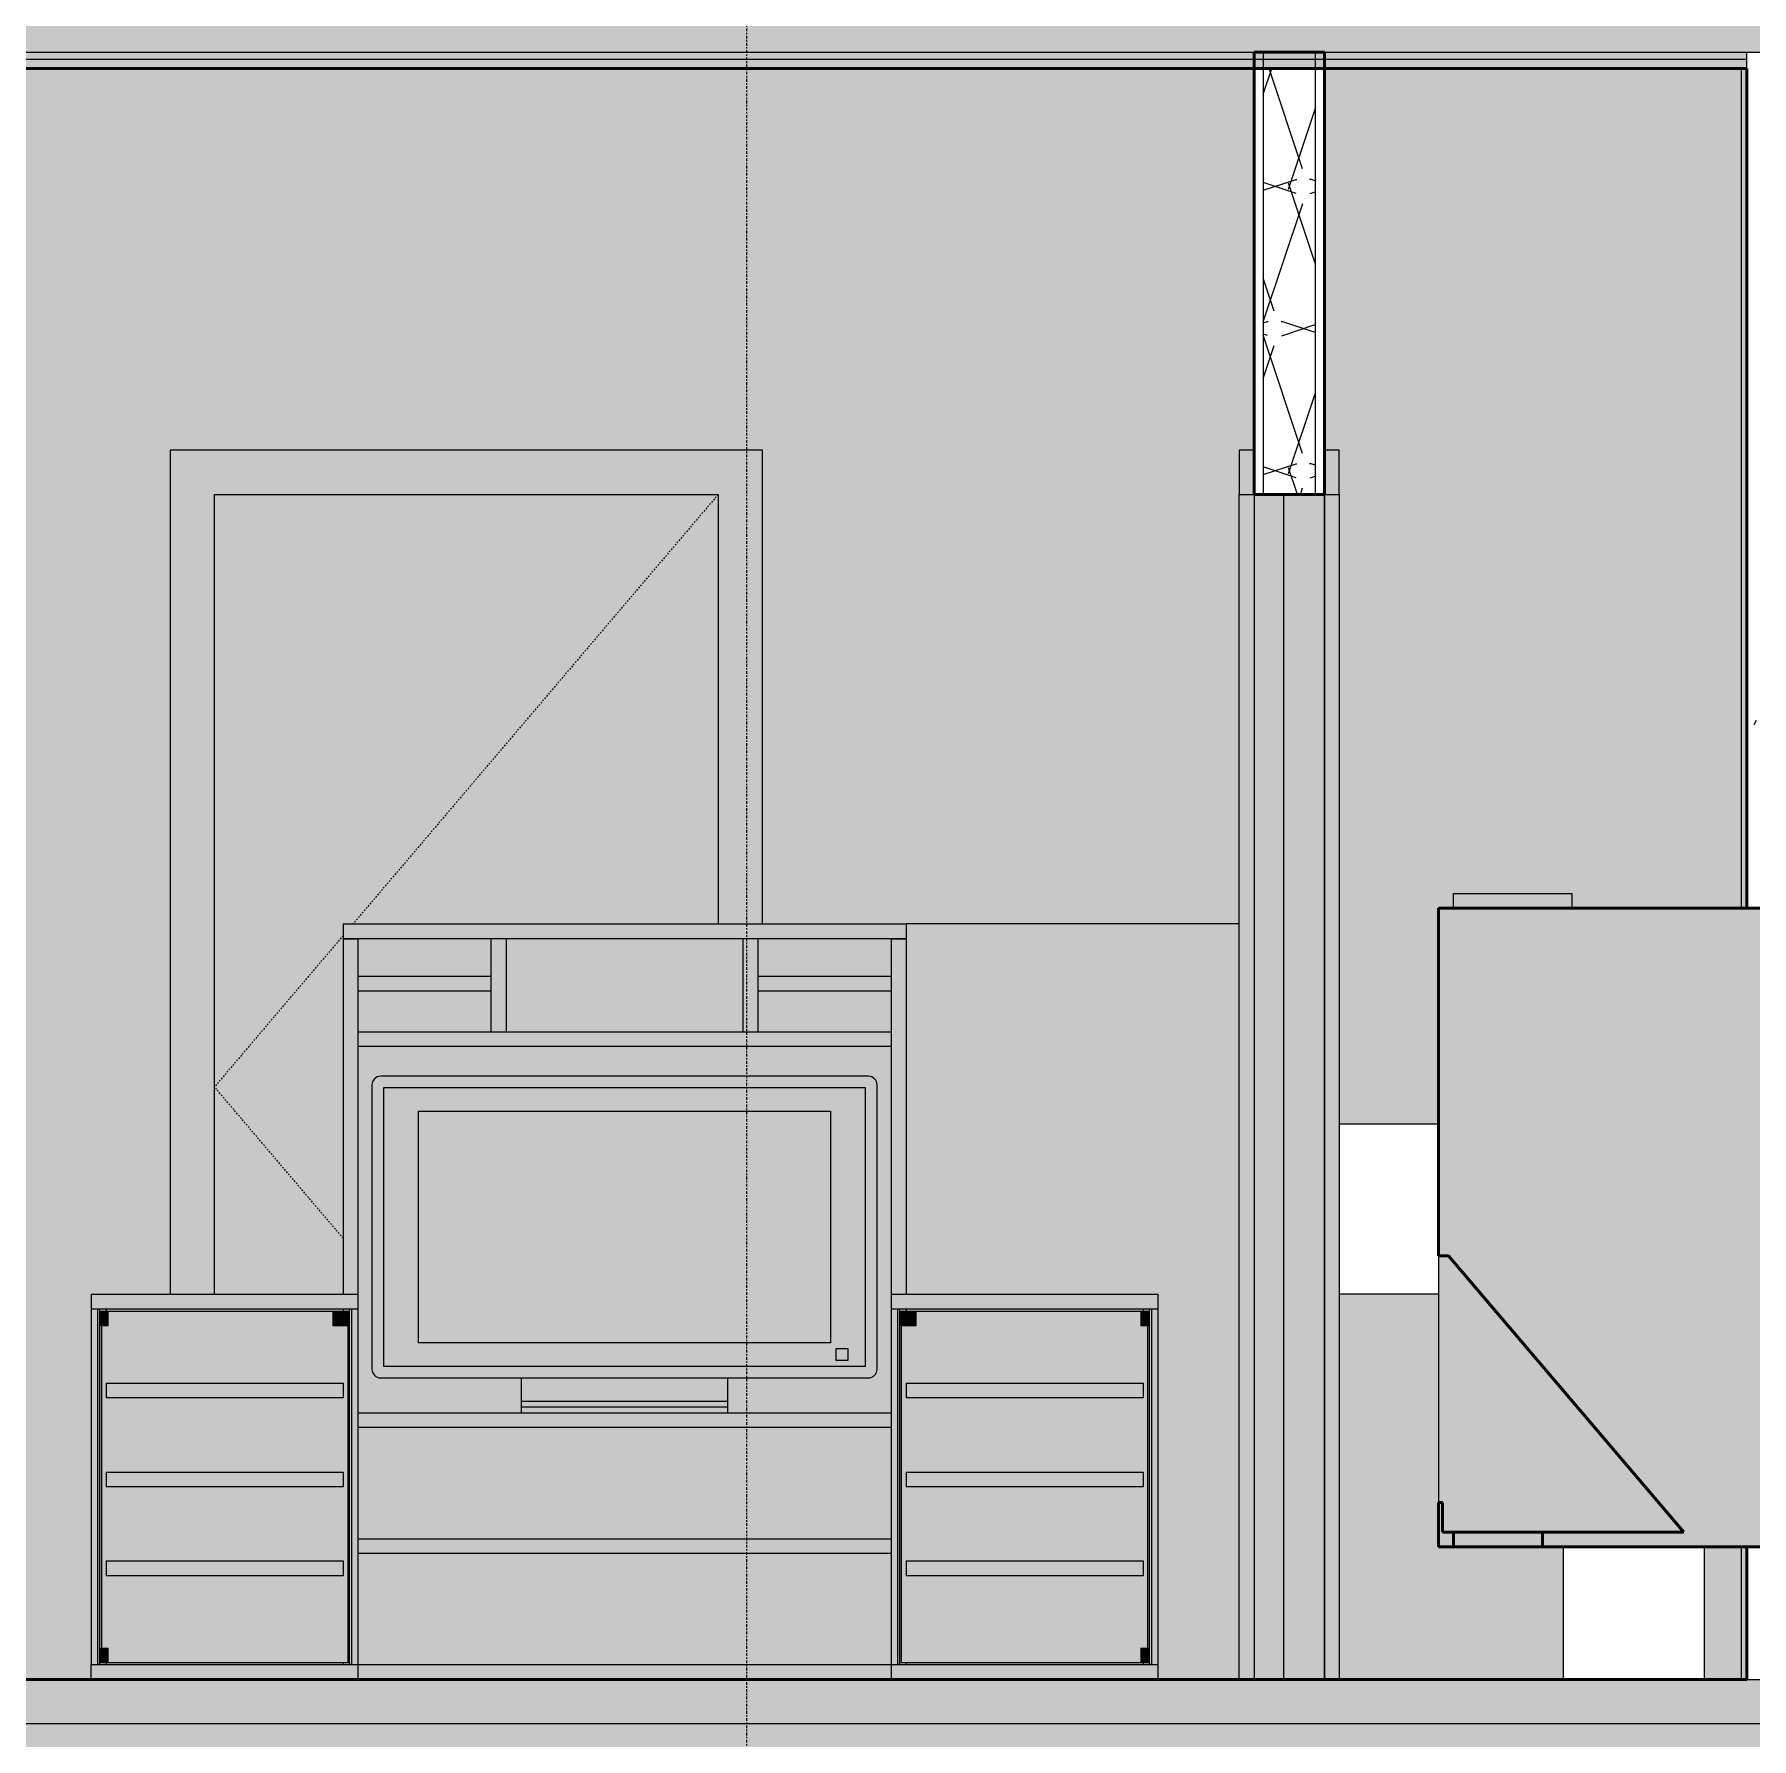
# Model space of a CAD drawing. Header units: inches. Extents: x 9594 to 15314, y -314 to 660.
# Drawn here: x 11965.5 to 12081.4, y -4 to 111.1 of the extents above; entities that cross this region are included whole.
import ezdxf

# ---------------------------------------------------------------- set-up
doc = ezdxf.new("R2010")
doc.units = ezdxf.units.IN
doc.header["$MEASUREMENT"] = 0
for name, pattern in [('Dash 1_16_', [0.125, 0.0625, -0.0625]), ('Dash Dot 3_16_', [0.3125, 0.1875, -0.0625, 0, -0.0625]), ('Grid Line 1_2_', [0.875, 0.5, -0.125, 0.125, -0.125])]:
    doc.linetypes.add(name, pattern=pattern)
for name, color, linetype, lineweight in [('0-1', 7, 'Continuous', 5), ('0-2', 7, 'Continuous', 9), ('A-ANNO-SYMB-1', 150, 'Dash Dot 3_16_', 9), ('A-DOOR-3', 55, 'Continuous', 9), ('A-DOOR-4', 7, 'Dash 1_16_', 9), ('A-DOOR-5', 130, 'Continuous', 20), ('A-DOOR-FRAM-2', 7, 'Continuous', 9), ('A-DOOR-FRAM-3', 55, 'Continuous', 9), ('A-DOOR-FRAM-4', 130, 'Continuous', 20), ('A-FLOR-4', 192, 'Continuous', 5), ('A-FLOR-5', 192, 'Continuous', 50), ('A-FLOR-LEVL-1', 51, 'Grid Line 1_2_', 9), ('A-FLOR-MCUT', 51, 'Continuous', 13), ('A-FLOR-PATT-2', 8, 'Continuous', 9), ('A-GENM', 5, 'Continuous', 9), ('A-GENM-4', 5, 'Continuous', 50), ('A-WALL', 113, 'Continuous', 13), ('A-WALL-1', 10, 'Continuous', 13), ('A-WALL-10', 113, 'Continuous', 50), ('A-WALL-2', 50, 'Continuous', 5), ('A-WALL-3', 8, 'Continuous', 5), ('A-WALL-5', 7, 'Continuous', 9), ('A-WALL-6', 250, 'Continuous', 50), ('A-WALL-PATT-1', 253, 'Continuous', 9), ('A-WALL-PATT-4', 111, 'Continuous', 9), ('I-FURN', 30, 'Continuous', 9), ('I-FURN-1', 55, 'Continuous', 9), ('I-FURN-2', 7, 'Continuous', 9), ('I-FURN-5', 253, 'Continuous', 9), ('I-FURN-6', 27, 'Continuous', 9)]:
    doc.layers.add(name, color=color, linetype=linetype, lineweight=lineweight)
pattern_1 = [(161.57, (11009.034, 72.48), (-3.8399538, -1.54e-05), [0, -27.322, 3.034, 0]), (18.43, (11008.074, 72.48), (-3.8399538, 1.54e-05), [0, -27.322, 3.034, 0]), (108.43, (11009.034, 72.48), (1.919622, -9.6005246), [9.106, -21.25]), (71.57, (11008.074, 72.48), (1.919622, 9.6005246), [9.106, -21.25])]
pattern_2 = [(0, (11008.554, 72), (30.72, 7.68), [1.267, -21.773, 1.267, -21.773, -122.88]), (0, (11008.554, 72), (30.72, 7.68), [-46.08, 1.267, -44.813, 1.267, -21.773, -53.76]), (0, (11008.554, 72), (30.72, 7.68), [-115.2, 1.267, -14.093, 1.267, -37.133]), (120, (11020.074, 75.84), (-22.011075, 22.7643), [1.267, -21.773, 1.267, -21.773, -122.88]), (120, (11020.074, 75.84), (-22.011075, 22.7643), [-46.08, 1.267, -44.813, 1.267, -21.773, -53.76]), (120, (11020.074, 75.84), (-22.011075, 22.7643), [-115.2, 1.267, -14.093, 1.267, -37.133]), (240, (11023.914, 91.2), (-8.708925, -30.4443), [1.267, -21.773, 1.267, -21.773, -122.88]), (240, (11023.914, 91.2), (-8.708925, -30.4443), [-46.08, 1.267, -44.813, 1.267, -21.773, -53.76]), (240, (11023.914, 91.2), (-8.708925, -30.4443), [-115.2, 1.267, -14.093, 1.267, -37.133])]

# ---------------------------------------------------------------- blocks, each defined once
blk = doc.blocks.new('SWING - SINGLE - FLUSH - 2-10 x 6-8 - PRIVACY-2632540-BUILDING SECTION - EAST_WEST - LOOKING SOUTH2')
at = {"layer": 'A-DOOR-3'}
blk.add_hatch(color=256, dxfattribs=at).paths.add_polyline_path([(11986.3, 26), (11986.3, 51), (12011.62, 51), (12011.62, 80), (11977.62, 80), (11977.62, 26)], flags=0)
at = {"layer": 'A-DOOR-FRAM-3'}
blk.add_hatch(color=256, dxfattribs=at).paths.add_polyline_path([(11974.62, 26), (11977.62, 26), (11977.62, 80), (12011.62, 80), (12011.62, 51), (12014.62, 51), (12014.62, 83), (11974.62, 83), (11974.62, 38.78)], flags=0)
at = {"layer": 'A-DOOR-4'}
for p, q in [((12011.62, 80), (11986.97, 51)), ((11986.3, 50.21), (11977.62, 40)), ((11986.3, 29.79), (11977.62, 40))]:
    blk.add_line(p, q, dxfattribs=at)
at = {"layer": 'A-DOOR-FRAM-2'}
for p, q in [((11974.62, 83), (11974.62, 26)), ((12014.62, 83), (11974.62, 83)), ((12014.62, 51), (12014.62, 83)), ((11977.62, 26), (11977.62, 80)), ((11977.62, 80), (12011.62, 80)), ((12011.62, 80), (12011.62, 51))]:
    blk.add_line(p, q, dxfattribs=at)
blk = doc.blocks.new('Entertainment_Center_14771 - Entertainment_Center_14771-1372851-BUILDING SECTION - EAST_WEST - LOOKING SOUTH2')
at = {"layer": 'I-FURN-1'}
h = blk.add_hatch(color=256, dxfattribs=at)
h.paths.add_polyline_path([(12041.3, 0), (12046.79, 0), (12046.79, 51), (12024.3, 51), (12024.3, 26), (12041.3, 26), (12041.3, 1)], flags=0)
h.paths.add_polyline_path([(12053.54, 0), (12068.68, 0), (12068.68, 8.94), (12060.25, 8.94), (12060.25, 26), (12053.54, 26), (12053.54, 16.59)], flags=0)
at = {"layer": 'I-FURN-2'}
for p, q in [((12046.79, 51), (12024.3, 51)), ((12060.25, 26), (12053.54, 26)), ((12068.68, 1), (12068.68, 8.94)), ((12068.68, 0), (12068.68, 1))]:
    blk.add_line(p, q, dxfattribs=at)
blk = doc.blocks.new('Couch-Both_Arms-Generic - 1-1372852-BUILDING SECTION - EAST_WEST - LOOKING SOUTH2')
at = {"layer": 'I-FURN'}
blk.add_line((12053.54, 37.5), (12060.25, 37.5), dxfattribs=at)
at = {"layer": 'I-FURN-2'}
blk.add_line((12078.19, 0), (12078.19, 8.94), dxfattribs=at)
blk = doc.blocks.new('Entertainment_Center_14771 - Entertainment_Center_14771-V36-BUILDING SECTION - EAST_WEST - LOOKING SOUTH2')
at = {"layer": 'I-FURN-1'}
h = blk.add_hatch(color=256, dxfattribs=at)
h.paths.add_polyline_path([(12039.18, 1), (12040.3, 1), (12040.3, 1.12), (12024.3, 1.12), (12024.3, 1), (12037.57, 1)], flags=0)
h.paths.add_polyline_path([(11987.3, 1), (12023.3, 1), (12023.3, 8.5), (11987.3, 8.5)], flags=0)
h.paths.add_polyline_path([(11970.3, 1), (11986.3, 1), (11986.3, 1.12), (11970.3, 1.12)], flags=0)
h.paths.add_polyline_path([(11994.19, 9.5), (12023.3, 9.5), (12023.3, 17), (11987.3, 17), (11987.3, 9.5)], flags=0)
h.paths.add_polyline_path([(11988.69, 18), (11998.35, 18), (11998.35, 20.36), (11988.69, 20.38), (11988.43, 20.54), (11988.27, 20.8), (11988.25, 21.15), (11988.27, 40.28), (11988.43, 40.55), (11988.69, 40.7), (11989.04, 40.72), (12021.91, 40.7), (12022.17, 40.55), (12022.33, 40.28), (12022.35, 39.93), (12022.33, 20.8), (12022.17, 20.54), (12021.91, 20.38), (12021.42, 20.36), (12012.25, 20.36), (12012.25, 18), (12023.3, 18), (12023.3, 42.72), (11987.3, 42.72), (11987.3, 18)], flags=0)
h.paths.add_polyline_path([(11972.99, 24.87), (11986.3, 24.87), (11986.3, 25), (11970.3, 25), (11970.3, 24.87), (11970.45, 24.87)], flags=0)
h.paths.add_polyline_path([(12024.3, 24.87), (12040.3, 24.87), (12040.3, 25), (12024.3, 25)], flags=0)
h.paths.add_polyline_path([(11997.3, 43.72), (12013.3, 43.72), (12013.3, 50), (11997.3, 50)], flags=0)
h.paths.add_polyline_path([(12022.08, 43.72), (12023.3, 43.72), (12023.3, 46.47), (12014.3, 46.47), (12014.3, 43.72), (12021.56, 43.72)], flags=0)
h.paths.add_polyline_path([(11994.51, 43.72), (11996.3, 43.72), (11996.3, 46.47), (11987.3, 46.47), (11987.3, 43.72), (11991.4, 43.72)], flags=0)
h.paths.add_polyline_path([(11989.04, 47.47), (11996.3, 47.47), (11996.3, 50), (11987.3, 50), (11987.3, 47.47)], flags=0)
h.paths.add_polyline_path([(12021.56, 47.47), (12023.3, 47.47), (12023.3, 50), (12014.3, 50), (12014.3, 47.47), (12020.3, 47.47)], flags=0)
for points in [[(12012.74, 50), (12024.3, 50), (12024.3, 51), (11986.3, 51), (11986.3, 50), (12011.62, 50)], [(11986.3, 26), (11987.3, 26), (11987.3, 50), (11986.3, 50), (11986.3, 37.5)], [(11997.3, 43.72), (11997.3, 50), (11996.3, 50), (11996.3, 43.72)], [(12014.3, 43.72), (12014.3, 50), (12013.3, 50), (12013.3, 43.72)], [(12024.3, 26), (12024.3, 50), (12023.3, 50), (12023.3, 26)], [(11996.3, 46.47), (11996.3, 47.47), (11987.3, 47.47), (11987.3, 46.47), (11994.51, 46.47)], [(12016.04, 46.47), (12023.3, 46.47), (12023.3, 47.47), (12014.3, 47.47), (12014.3, 46.47)], [(12012.78, 42.72), (12023.3, 42.72), (12023.3, 43.72), (11987.3, 43.72), (11987.3, 42.72), (12011.62, 42.72)], [(11986.3, 25), (11987.3, 25), (11987.3, 26), (11969.3, 26), (11969.3, 25), (11985.65, 25)], [(12040.61, 25), (12041.3, 25), (12041.3, 26), (12023.3, 26), (12023.3, 25), (12040.3, 25)], [(11969.74, 1), (11969.86, 1), (11969.86, 25), (11969.74, 25), (11969.74, 1.64)], [(11970.45, 23.87), (11970.45, 24.87), (11969.96, 24.87), (11969.99, 23.87)], [(11972.99, 1.12), (11986.64, 1.12), (11986.64, 23.87), (11985.64, 23.87), (11985.64, 24.87), (11970.45, 24.87), (11970.45, 23.87), (11969.99, 23.87), (11969.99, 2.12), (11970.45, 2.12), (11970.45, 1.12)], [(11986.64, 23.87), (11986.64, 24.87), (11985.64, 24.87), (11985.64, 23.87)], [(11986.86, 1), (11986.86, 25), (11986.74, 25), (11986.74, 1)], [(12023.86, 1), (12023.86, 25), (12023.74, 25), (12023.74, 1)], [(12024.96, 23.87), (12024.96, 24.87), (12023.96, 24.87), (12023.96, 23.87)], [(12037.57, 1.12), (12040.15, 1.12), (12040.15, 2.12), (12040.61, 2.12), (12040.61, 23.87), (12040.15, 23.87), (12040.15, 24.87), (12024.96, 24.87), (12024.96, 23.87), (12023.96, 23.87), (12023.96, 1.12)], [(12040.61, 23.87), (12040.64, 23.87), (12040.61, 24.87), (12040.15, 24.87), (12040.15, 23.87), (12040.33, 23.87)], [(12040.86, 1), (12040.86, 25), (12040.74, 25), (12040.74, 1)], [(12021.42, 17), (12023.3, 17), (12023.3, 18), (11987.3, 18), (11987.3, 17), (12019.2, 17)], [(11987.3, 8.5), (12023.3, 8.51), (12023.3, 9.5), (11987.3, 9.5)], [(11970.45, 1.12), (11970.45, 2.12), (11969.96, 2.12), (11969.99, 1.12), (11970.03, 1.12)], [(12040.15, 1.12), (12040.64, 1.12), (12040.61, 2.12), (12040.15, 2.12), (12040.15, 1.76)], [(11986.3, 0), (11987.3, 0), (11987.3, 1), (11969.3, 1), (11969.3, 0), (11977.62, 0)], [(11994.51, 0), (12023.3, 0), (12023.3, 1), (11987.3, 1), (11987.3, 0), (11994.19, 0)], [(12040.61, 0), (12041.3, 0), (12041.3, 1), (12023.3, 1), (12023.3, 0), (12040.3, 0)]]:
    blk.add_hatch(color=256, dxfattribs=at).paths.add_polyline_path(points, flags=0)
h = blk.add_hatch(color=256, dxfattribs=at)
h.paths.add_polyline_path([(11969.99, 1), (11970.3, 1), (11970.3, 1.12), (11969.96, 1.12), (11969.99, 24.87), (11970.3, 24.87), (11970.3, 25), (11969.86, 25), (11969.86, 1), (11969.95, 1)], flags=0)
h.paths.add_polyline_path([(11969.74, 1), (11969.74, 25), (11969.3, 25), (11969.3, 1)], flags=0)
h = blk.add_hatch(color=256, dxfattribs=at)
h.paths.add_polyline_path([(11986.74, 1), (11986.74, 25), (11986.3, 25), (11986.3, 24.87), (11986.64, 24.87), (11986.64, 1.12), (11986.3, 1.12), (11986.3, 1), (11986.64, 1)], flags=0)
h.paths.add_polyline_path([(11986.86, 1), (11987.3, 1), (11987.3, 25), (11986.86, 25), (11986.86, 8.5)], flags=0)
h = blk.add_hatch(color=256, dxfattribs=at)
h.paths.add_polyline_path([(12024.3, 1), (12024.3, 1.12), (12023.96, 1.12), (12023.96, 24.87), (12024.3, 24.87), (12024.3, 25), (12023.86, 25), (12023.86, 1), (12023.96, 1)], flags=0)
h.paths.add_polyline_path([(12023.3, 1), (12023.74, 1), (12023.74, 25), (12023.3, 25), (12023.3, 8.5)], flags=0)
h = blk.add_hatch(color=256, dxfattribs=at)
h.paths.add_polyline_path([(12040.3, 1), (12040.74, 1), (12040.74, 25), (12040.3, 25), (12040.3, 24.87), (12040.64, 24.87), (12040.61, 1.12), (12040.3, 1.12)], flags=0)
h.paths.add_polyline_path([(12040.86, 1), (12041.3, 1), (12041.3, 25), (12040.86, 25), (12040.86, 1.64)], flags=0)
at = {"layer": 'I-FURN-2'}
blk.add_hatch(color=256, dxfattribs=at).paths.add_polyline_path([(11994.51, 22.72), (12019.2, 22.72), (12019.2, 38.36), (11991.4, 38.36), (11991.4, 22.72), (11994.19, 22.72)], flags=0)
at = {"layer": 'I-FURN-5'}
h = blk.add_hatch(color=256, dxfattribs=at)
h.paths.add_polyline_path([(11991.4, 20.36), (12021.91, 20.38), (12022.17, 20.54), (12022.33, 20.8), (12022.35, 21.15), (12022.33, 40.28), (12022.17, 40.55), (12021.91, 40.7), (12021.56, 40.72), (11988.69, 40.7), (11988.43, 40.55), (11988.27, 40.28), (11988.25, 39.93), (11988.27, 20.8), (11988.43, 20.54), (11988.69, 20.38), (11989.04, 20.36)], flags=0)
h.paths.add_polyline_path([(11989.04, 21.15), (11989.04, 39.93), (12021.56, 39.93), (12021.56, 21.15), (11991.4, 21.15)], flags=0)
at = {"layer": 'I-FURN-6'}
h = blk.add_hatch(color=256, dxfattribs=at)
h.paths.add_polyline_path([(11994.51, 21.15), (12021.56, 21.15), (12021.56, 39.93), (11989.04, 39.93), (11989.04, 21.15), (11994.19, 21.15)], flags=0)
h.paths.add_polyline_path([(11994.19, 22.72), (11991.4, 22.72), (11991.4, 38.36), (12019.2, 38.36), (12019.2, 22.72), (11994.51, 22.72)], flags=0)
for points in [[(11998.35, 18.79), (12012.25, 18.79), (12012.25, 20.36), (11998.35, 20.36), (11998.35, 20.3)], [(11998.35, 18.39), (12012.25, 18.39), (12012.25, 18.79), (11998.35, 18.79)], [(12003.22, 18), (12012.25, 18), (12012.25, 18.39), (11998.35, 18.39), (11998.35, 18)]]:
    blk.add_hatch(color=256, dxfattribs=at).paths.add_polyline_path(points, flags=0)
at = {"layer": 'I-FURN-2'}
for p, q in [((11986.3, 51), (12024.3, 51)), ((11986.3, 51), (11986.3, 50)), ((12024.3, 50), (11986.3, 50)), ((11986.3, 50), (11987.3, 50)), ((11986.3, 50), (11986.3, 26)), ((11987.3, 50), (11987.3, 26)), ((11996.3, 43.72), (11996.3, 50)), ((11997.3, 50), (11996.3, 50)), ((11997.3, 50), (11997.3, 43.72)), ((12013.3, 43.72), (12013.3, 50)), ((12014.3, 50), (12013.3, 50)), ((12014.3, 50), (12014.3, 43.72)), ((12023.3, 50), (12024.3, 50)), ((12023.3, 50), (12023.3, 26)), ((12024.3, 51), (12024.3, 50)), ((12024.3, 50), (12024.3, 26)), ((11987.3, 47.47), (11996.3, 47.47)), ((11996.3, 46.47), (11987.3, 46.47)), ((12014.3, 47.47), (12023.3, 47.47)), ((12023.3, 46.47), (12014.3, 46.47)), ((11987.3, 43.72), (12023.3, 43.72)), ((11987.3, 43.72), (11987.3, 42.72)), ((11996.3, 43.72), (11997.3, 43.72)), ((12013.3, 43.72), (12014.3, 43.72)), ((12023.3, 43.72), (12023.3, 42.72)), ((12023.3, 42.72), (11987.3, 42.72)), ((12021.76, 40.72), (11988.84, 40.72)), ((11988.25, 40.13), (11988.25, 20.95)), ((11989.04, 39.93), (11989.04, 21.15)), ((12021.56, 39.93), (11989.04, 39.93)), ((12021.56, 21.15), (12021.56, 39.93)), ((12022.35, 20.95), (12022.35, 40.13)), ((11991.4, 22.72), (11991.4, 38.36)), ((11991.4, 38.36), (12019.2, 38.36)), ((12019.2, 38.36), (12019.2, 22.72)), ((11969.3, 26), (11987.3, 26)), ((11969.3, 26), (11969.3, 25)), ((11987.3, 26), (11987.3, 25)), ((12023.3, 26), (12041.3, 26)), ((12023.3, 26), (12023.3, 25)), ((12041.3, 26), (12041.3, 25)), ((11987.3, 25), (11969.3, 25)), ((11969.3, 25), (11969.3, 1)), ((11969.74, 25), (11969.86, 25)), ((11969.74, 1), (11969.74, 25)), ((11969.86, 25), (11969.86, 1)), ((11969.96, 24.87), (11970.45, 24.87)), ((11969.96, 23.87), (11969.96, 24.87)), ((11970.3, 25), (11970.3, 24.87)), ((11970.45, 23.87), (11970.45, 24.87)), ((11970.45, 24.87), (11985.64, 24.87)), ((11985.64, 24.87), (11986.64, 24.87)), ((11985.64, 23.87), (11985.64, 24.87)), ((11986.3, 25), (11986.3, 24.87)), ((11986.64, 24.87), (11986.64, 23.87)), ((11986.74, 25), (11986.86, 25)), ((11986.74, 1), (11986.74, 25)), ((11986.86, 25), (11986.86, 1)), ((11987.3, 25), (11987.3, 1)), ((12041.3, 25), (12023.3, 25)), ((12023.3, 25), (12023.3, 1)), ((12023.74, 25), (12023.86, 25)), ((12023.74, 1), (12023.74, 25)), ((12023.86, 25), (12023.86, 1)), ((12023.96, 24.87), (12024.96, 24.87)), ((12023.96, 23.87), (12023.96, 24.87)), ((12024.3, 25), (12024.3, 24.87)), ((12024.96, 24.87), (12024.96, 23.87)), ((12024.96, 24.87), (12040.15, 24.87)), ((12040.15, 24.87), (12040.64, 24.87)), ((12040.15, 24.87), (12040.15, 23.87)), ((12040.3, 25), (12040.3, 24.87)), ((12040.64, 24.87), (12040.64, 23.87)), ((12040.74, 25), (12040.86, 25)), ((12040.74, 1), (12040.74, 25)), ((12040.86, 25), (12040.86, 1)), ((12041.3, 25), (12041.3, 1)), ((11970.45, 23.87), (11969.96, 23.87)), ((11969.99, 23.87), (11969.99, 2.12)), ((11986.64, 23.87), (11985.64, 23.87)), ((11986.64, 1.12), (11986.64, 23.87)), ((12024.96, 23.87), (12023.96, 23.87)), ((12023.96, 23.87), (12023.96, 1.12)), ((12040.64, 23.87), (12040.15, 23.87)), ((12040.61, 2.12), (12040.61, 23.87)), ((12019.2, 22.72), (11991.4, 22.72)), ((12019.59, 21.54), (12019.59, 22.33)), ((12019.59, 22.33), (12020.38, 22.33)), ((12020.38, 22.33), (12020.38, 21.54)), ((11989.04, 21.15), (12021.56, 21.15)), ((12020.38, 21.54), (12019.59, 21.54)), ((11970.3, 20), (11986.3, 20)), ((11970.3, 20), (11970.3, 19)), ((11986.3, 20), (11986.3, 19)), ((11988.84, 20.36), (12021.76, 20.36)), ((11998.35, 18.79), (11998.35, 20.36)), ((12012.25, 20.36), (12012.25, 18.79)), ((12024.3, 20), (12040.3, 20)), ((12024.3, 20), (12024.3, 19)), ((12040.3, 20), (12040.3, 19)), ((11986.3, 19), (11970.3, 19)), ((11998.35, 18.39), (11998.35, 18.79)), ((11998.35, 18.79), (12012.25, 18.79)), ((12012.25, 18.79), (12012.25, 18.39)), ((12040.3, 19), (12024.3, 19)), ((11987.3, 18), (12023.3, 18)), ((11987.3, 18), (11987.3, 17)), ((11998.35, 18), (11998.35, 18.39)), ((12012.25, 18.39), (11998.35, 18.39)), ((12012.25, 18.39), (12012.25, 18)), ((12023.3, 18), (12023.3, 17)), ((12023.3, 17), (11987.3, 17)), ((11970.3, 14), (11986.3, 14)), ((11970.3, 14), (11970.3, 13)), ((11986.3, 14), (11986.3, 13)), ((12024.3, 14), (12040.3, 14)), ((12024.3, 14), (12024.3, 13)), ((12040.3, 14), (12040.3, 13)), ((11986.3, 13), (11970.3, 13)), ((12040.3, 13), (12024.3, 13)), ((11987.3, 9.5), (12023.3, 9.5)), ((12023.3, 8.5), (11987.3, 8.5)), ((11970.3, 8), (11986.3, 8)), ((11970.3, 8), (11970.3, 7)), ((11986.3, 7), (11970.3, 7)), ((11986.3, 8), (11986.3, 7)), ((12024.3, 8), (12040.3, 8)), ((12024.3, 8), (12024.3, 7)), ((12040.3, 7), (12024.3, 7)), ((12040.3, 8), (12040.3, 7)), ((11969.96, 2.12), (11970.45, 2.12)), ((11969.96, 1.12), (11969.96, 2.12)), ((11970.45, 1.12), (11970.45, 2.12)), ((12040.15, 2.12), (12040.64, 2.12)), ((12040.15, 2.12), (12040.15, 1.12)), ((12040.64, 2.12), (12040.64, 1.12)), ((11969.3, 1), (11987.3, 1)), ((11969.3, 0), (11969.3, 1)), ((11969.86, 1), (11969.74, 1)), ((11970.45, 1.12), (11969.96, 1.12)), ((11970.3, 1.12), (11970.3, 1)), ((11986.64, 1.12), (11970.45, 1.12)), ((11986.3, 1.12), (11986.3, 1)), ((11986.86, 1), (11986.74, 1)), ((11987.3, 1), (12023.3, 1)), ((11987.3, 1), (11987.3, 0)), ((12023.3, 1), (12041.3, 1)), ((12023.3, 1), (12023.3, 0)), ((12023.86, 1), (12023.74, 1)), ((12040.15, 1.12), (12023.96, 1.12)), ((12024.3, 1.12), (12024.3, 1)), ((12040.64, 1.12), (12040.15, 1.12)), ((12040.3, 1.12), (12040.3, 1)), ((12040.86, 1), (12040.74, 1)), ((12041.3, 1), (12041.3, 0))]:
    blk.add_line(p, q, dxfattribs=at)
for centre, start, end in [((11988.84, 40.13), 90, 180), ((12021.76, 40.13), 360, 90), ((11988.84, 20.95), 180, 270), ((12021.76, 20.95), 270, 360)]:
    blk.add_arc(centre, 0.591, start, end, dxfattribs=at)
blk = doc.blocks.new('SWING - SINGLE - FLUSH - 30_ x 80_ - OFFSET PIVOT DOOR AT MAGIC PAK AND WASHER_DRYER-V37-BUILDING SECTION - EAST_WEST - LOOKING SOUTH2')
at = {"layer": 'A-DOOR-3'}
blk.add_hatch(color=256, dxfattribs=at).paths.add_polyline_path([(12049.79, 0), (12049.79, 80), (12047.79, 80), (12047.79, 0)], flags=0)
at = {"layer": 'A-DOOR-FRAM-3'}
for points in [[(12047.79, 80), (12047.79, 83), (12046.79, 83), (12046.79, 80)], [(12053.54, 80), (12053.54, 83), (12052.54, 83), (12052.54, 80)], [(12046.79, 0), (12047.79, 0), (12047.79, 80), (12046.79, 80), (12046.79, 1)], [(12053.54, 0), (12053.54, 80), (12052.54, 80), (12052.54, 0)]]:
    blk.add_hatch(color=256, dxfattribs=at).paths.add_polyline_path(points, flags=0)
at = {"layer": 'A-DOOR-5'}
for p, q in [((12049.79, 80), (12047.79, 80)), ((12047.79, 80), (12047.79, 0)), ((12049.79, 0), (12049.79, 80)), ((12047.79, 0), (12049.79, 0))]:
    blk.add_line(p, q, dxfattribs=at)
at = {"layer": 'A-DOOR-FRAM-2'}
for p, q in [((12046.79, 0), (12046.79, 80)), ((12052.54, 0), (12052.54, 80)), ((12053.54, 80), (12053.54, 0))]:
    blk.add_line(p, q, dxfattribs=at)
at = {"layer": 'A-DOOR-FRAM-4'}
for p, q in [((12046.79, 83), (12046.79, 80)), ((12047.79, 83), (12046.79, 83)), ((12047.79, 80), (12047.79, 83)), ((12053.54, 83), (12052.54, 83)), ((12052.54, 83), (12052.54, 80)), ((12053.54, 80), (12053.54, 83)), ((12046.79, 80), (12047.79, 80)), ((12052.54, 80), (12053.54, 80))]:
    blk.add_line(p, q, dxfattribs=at)
blk = doc.blocks.new('CTR - 1st Phase - Unit Layouts_rvt-1-BUILDING SECTION - EAST_WEST - LOOKING SOUTH2')
at = {"layer": 'A-WALL-1'}
h = blk.add_hatch(color=256, dxfattribs=at)
h.paths.add_polyline_path([(11914.99, 0), (11914.99, 32), (11915.5, 32), (11915.5, 32.5), (11913.86, 32.5), (11913.86, 0)], flags=0)
h.paths.add_polyline_path([(12080.69, 0), (12081.06, 0), (12081.06, 8.94), (12080.69, 8.94), (12080.69, 0.18)], flags=0)
h.paths.add_polyline_path([(12081.06, 52.06), (12081.06, 108.75), (12080.69, 108.74), (12080.69, 52.06)], flags=0)
h.paths.add_polyline_path([(11913.99, 62.74), (11913.99, 79), (11913.87, 79), (11913.87, 62.74)], flags=0)
h.paths.add_polyline_path([(11846.36, 105.88), (11846.36, 108.75), (11843.74, 108.75), (11843.74, 105.88), (11843.82, 105.88)], flags=0)
h = blk.add_hatch(color=256, dxfattribs=at)
h.paths.add_polyline_path([(12078.19, 0), (12080.69, 0), (12080.69, 8.94), (12078.19, 8.94)], flags=0)
h.paths.add_polyline_path([(12053.54, 37.5), (12060.25, 37.5), (12060.25, 52.06), (12061.25, 52.06), (12061.25, 53.06), (12069.25, 53.06), (12069.25, 52.06), (12080.69, 52.06), (12080.69, 108.75), (12052.54, 108.75), (12052.54, 83), (12053.54, 83), (12053.54, 38.78)], flags=0)
at = {"layer": 'A-WALL-2'}
blk.add_hatch(color=256, dxfattribs=at).paths.add_polyline_path([(11968.62, 0), (11969.3, 0), (11969.3, 26), (11974.62, 26), (11974.62, 83), (12014.62, 83), (12014.62, 51), (12046.79, 51), (12046.79, 83), (12047.79, 83), (12047.79, 108.75), (11959.74, 108.75), (11959.74, 34.5), (11960.99, 34.5), (11960.99, 34), (11962.99, 34), (11962.99, 0)], flags=0)
at = {"layer": 'A-WALL-3'}
blk.add_hatch(color=256, dxfattribs=at).paths.add_polyline_path([(12052.54, 0), (12052.54, 80), (12049.79, 80), (12049.79, 0)], flags=0)
at = {"layer": 'A-WALL-PATT-1'}
h = blk.add_hatch(dxfattribs=at)
h.set_pattern_fill('FP_4', color=256, style=0, pattern_type=2)
h.set_pattern_definition(pattern_1)
h.paths.add_polyline_path([(12048.41, 80), (12051.91, 80), (12051.91, 108.75), (12048.41, 108.75), (12048.41, 83.16)], flags=0)
at = {"layer": 'A-WALL-1'}
for p, q in [((12048.41, 109.87), (12048.41, 80)), ((12051.91, 109.87), (12051.91, 80))]:
    blk.add_line(p, q, dxfattribs=at)
at = {"layer": 'A-WALL-5'}
for p, q in [((12080.69, 52.06), (12080.69, 108.75)), ((12052.54, 80), (12052.54, 0)), ((12080.69, 0), (12080.69, 8.94))]:
    blk.add_line(p, q, dxfattribs=at)
at = {"layer": 'A-WALL-6'}
for p, q in [((12052.54, 109.87), (12047.79, 109.87)), ((12047.79, 109.87), (12047.79, 80)), ((12052.54, 80), (12052.54, 109.87)), ((12047.79, 80), (12052.54, 80))]:
    blk.add_line(p, q, dxfattribs=at)
at = {"layer": '0-2'}
for name in ['SWING - SINGLE - FLUSH - 2-10 x 6-8 - PRIVACY-2632540-BUILDING SECTION - EAST_WEST - LOOKING SOUTH2', 'SWING - SINGLE - FLUSH - 30_ x 80_ - OFFSET PIVOT DOOR AT MAGIC PAK AND WASHER_DRYER-V37-BUILDING SECTION - EAST_WEST - LOOKING SOUTH2', 'Entertainment_Center_14771 - Entertainment_Center_14771-V36-BUILDING SECTION - EAST_WEST - LOOKING SOUTH2', 'Entertainment_Center_14771 - Entertainment_Center_14771-1372851-BUILDING SECTION - EAST_WEST - LOOKING SOUTH2', 'Couch-Both_Arms-Generic - 1-1372852-BUILDING SECTION - EAST_WEST - LOOKING SOUTH2']:
    blk.add_blockref(name, (0, 0), dxfattribs=at)
blk = doc.blocks.new('CTR - 1st Phase -Stairs _ Elevators_rvt-1-BUILDING SECTION - EAST_WEST - LOOKING SOUTH2')
at = {"layer": 'A-FLOR-LEVL-1'}
blk.add_line((9594.29, 0), (12543.28, 0), dxfattribs=at)
blk = doc.blocks.new('V-Series_EWC4_SPVU_RFA_2015 - 1ST FLOOR-2484708-BUILDING SECTION - EAST_WEST - LOOKING SOUTH2')
at = {"layer": 'A-GENM'}
for points in [[(12069.25, 52.06), (12069.25, 53.06), (12061.25, 53.06), (12061.25, 52.06)], [(12078.19, 8.94), (12088.19, 8.94), (12088.19, 9.94), (12088.69, 9.94), (12088.69, 30.5), (12089.69, 52.06), (12060.25, 52.06), (12060.25, 28.6), (12060.91, 28.6), (12076.8, 9.94), (12060.5, 9.94), (12060.5, 11.94), (12060.25, 11.94), (12060.25, 8.94), (12076.8, 8.94)], [(12090.69, 8.94), (12090.69, 52.06), (12089.69, 52.06), (12089.69, 8.94)], [(12062.18, 9.94), (12076.8, 9.94), (12060.91, 28.6), (12060.25, 28.6), (12060.25, 11.94), (12060.5, 11.94), (12060.5, 9.94), (12061.25, 9.94)]]:
    blk.add_hatch(color=256, dxfattribs=at).paths.add_polyline_path(points, flags=0)
h = blk.add_hatch(color=256, dxfattribs=at)
h.paths.add_polyline_path([(12090.69, 8), (12090.69, 8.94), (12089.69, 8.94), (12089.69, 8)], flags=0)
h.paths.add_polyline_path([(12090.69, 52.06), (12090.69, 53), (12089.69, 53), (12089.69, 52.06)], flags=0)
for p, q in [((12061.25, 53.06), (12069.25, 53.06)), ((12061.25, 52.06), (12061.25, 53.06)), ((12069.25, 53.06), (12069.25, 52.06)), ((12060.25, 28.6), (12060.25, 11.94))]:
    blk.add_line(p, q, dxfattribs=at)
at = {"layer": 'A-GENM-4'}
for p, q in [((12090.69, 53), (12089.69, 53)), ((12089.69, 53), (12089.69, 52.06)), ((12090.69, 52.06), (12090.69, 53)), ((12089.69, 52.06), (12060.25, 52.06)), ((12060.25, 52.06), (12060.25, 28.6)), ((12090.69, 52.06), (12089.69, 52.06)), ((12089.69, 52.06), (12089.69, 8.94)), ((12089.69, 52.06), (12090.69, 52.06)), ((12089.69, 30.5), (12089.69, 52.06)), ((12090.69, 8.94), (12090.69, 52.06)), ((12088.69, 30.5), (12088.69, 30)), ((12089.69, 30.5), (12088.69, 30.5)), ((12088.69, 9.94), (12088.69, 30.5)), ((12088.69, 30.5), (12089.69, 30.5)), ((12089.69, 30), (12089.69, 30.5)), ((12088.69, 30), (12088.69, 10.44)), ((12089.44, 30), (12088.69, 30)), ((12088.69, 30), (12089.69, 30)), ((12089.44, 10.44), (12089.44, 30)), ((12060.25, 28.6), (12060.91, 28.6)), ((12060.91, 28.6), (12076.8, 9.94)), ((12060.5, 11.94), (12060.25, 11.94)), ((12060.25, 11.94), (12060.25, 8.94)), ((12060.5, 9.94), (12060.5, 11.94)), ((12088.69, 10.44), (12089.44, 10.44)), ((12088.69, 10.44), (12088.69, 9.94)), ((12089.69, 10.44), (12088.69, 10.44)), ((12089.69, 9.94), (12089.69, 10.44)), ((12076.8, 9.94), (12060.5, 9.94)), ((12067.25, 9.94), (12061.25, 9.94)), ((12061.25, 9.94), (12061.25, 8.94)), ((12067.25, 8.94), (12067.25, 9.94)), ((12088.69, 9.94), (12089.69, 9.94)), ((12089.69, 9.94), (12088.69, 9.94)), ((12089.69, 8.94), (12089.69, 9.94)), ((12060.25, 8.94), (12089.69, 8.94)), ((12061.25, 8.94), (12067.25, 8.94)), ((12089.69, 8.94), (12090.69, 8.94)), ((12090.69, 8.94), (12089.69, 8.94)), ((12089.69, 8.94), (12089.69, 8)), ((12090.69, 8), (12090.69, 8.94)), ((12089.69, 8), (12090.69, 8))]:
    blk.add_line(p, q, dxfattribs=at)

msp = doc.modelspace()

# ---------------------------------------------------------------- hatches: boundary and pattern name
at = {"layer": 'A-FLOR-4'}
h = msp.add_hatch(color=256, dxfattribs=at)
h.paths.add_polyline_path([(12080.69, 109.37), (12081.06, 109.38), (12081.06, 109.87), (11737.24, 109.87), (11737.24, 109.37), (12080.63, 109.37)], flags=0)
h.paths.add_polyline_path([(11550.99, 109.37), (11646.74, 109.37), (11646.74, 109.87), (11284.91, 109.87), (11284.91, 109.37), (11548.81, 109.37)], flags=0)
h.paths.add_polyline_path([(10675.41, 109.37), (10813.86, 109.37), (10813.86, 109.87), (10450.69, 109.87), (10450.69, 109.37), (10638.23, 109.37)], flags=0)
h.paths.add_polyline_path([(10063.9, 109.37), (10361.54, 109.37), (10361.54, 109.87), (10017.71, 109.87), (10017.71, 109.37), (10063.76, 109.37)], flags=0)
at = {"layer": 'A-FLOR-PATT-2'}
h = msp.add_hatch(dxfattribs=at)
h.set_pattern_fill('FP_4', color=256, style=0, pattern_type=2)
h.set_pattern_definition(pattern_1)
h.paths.add_polyline_path([(12091.39, 109.87), (12115.84, 109.87), (12115.84, 133.87), (11737.24, 133.87), (11737.24, 109.87), (12089.69, 109.87)], flags=0)
h.paths.add_polyline_path([(11646.74, 109.87), (11646.74, 133.87), (11250.14, 133.87), (11250.14, 109.87), (11585.47, 109.87)], flags=0)
h.paths.add_polyline_path([(10035.43, 109.87), (10361.54, 109.87), (10361.54, 133.87), (9982.94, 133.87), (9982.94, 109.87), (10017.71, 109.87)], flags=0)
h.paths.add_polyline_path([(10450.69, 109.87), (10848.64, 109.87), (10848.64, 133.87), (10450.69, 133.87), (10450.69, 127.54)], flags=0)
h = msp.add_hatch(dxfattribs=at)
h.set_pattern_fill('FP_1', color=256, style=0, pattern_type=2)
h.set_pattern_definition(pattern_2)
h.paths.add_polyline_path([(11920.71, 108.75), (12081.06, 108.78), (12081.06, 109.37), (11737.24, 109.37), (11737.24, 108.75), (11916.67, 108.75)], flags=0)
h.paths.add_polyline_path([(11532.04, 108.75), (11646.74, 108.75), (11646.74, 109.37), (11284.91, 109.37), (11284.91, 108.75), (11509.05, 108.75)], flags=0)
h.paths.add_polyline_path([(10638.23, 108.75), (10813.86, 108.75), (10813.86, 109.37), (10450.69, 109.37), (10450.69, 108.75), (10595.17, 108.75)], flags=0)
h.paths.add_polyline_path([(10157.16, 108.75), (10361.54, 108.75), (10361.54, 109.37), (10017.71, 109.37), (10017.71, 108.75), (10121.55, 108.75)], flags=0)
h = msp.add_hatch(dxfattribs=at)
h.set_pattern_fill('FP_2', color=256, style=0, pattern_type=2)
h.set_pattern_definition([(0, (11008.554, 72), (15.36, 3.84), [1.267, -10.253, 1.267, -10.253, -61.44]), (0, (11008.554, 72), (15.36, 3.84), [-23.04, 1.267, -21.773, 1.267, -10.253, -26.88]), (0, (11008.554, 72), (15.36, 3.84), [-57.6, 1.267, -6.413, 1.267, -17.933]), (120, (11014.314, 73.92), (-11.005538, 11.38215), [1.267, -10.253, 1.267, -10.253, -61.44]), (120, (11014.314, 73.92), (-11.005538, 11.38215), [-23.04, 1.267, -21.773, 1.267, -10.253, -26.88]), (120, (11014.314, 73.92), (-11.005538, 11.38215), [-57.6, 1.267, -6.413, 1.267, -17.933]), (240, (11016.234, 81.6), (-4.354462, -15.22215), [1.267, -10.253, 1.267, -10.253, -61.44]), (240, (11016.234, 81.6), (-4.354462, -15.22215), [-23.04, 1.267, -21.773, 1.267, -10.253, -26.88]), (240, (11016.234, 81.6), (-4.354462, -15.22215), [-57.6, 1.267, -6.413, 1.267, -17.933])])
h.paths.add_polyline_path([(11542.99, -3), (12087.19, -3), (12087.19, 0), (11278.79, 0), (11278.79, -3), (11509.72, -3)], flags=0)
h.paths.add_polyline_path([(10268.91, -3), (10819.99, -3), (10819.99, 0), (10011.59, 0), (10011.59, -3), (10265.57, -3)], flags=0)
h = msp.add_hatch(dxfattribs=at)
h.set_pattern_fill('FP_27', color=256, style=0, pattern_type=2)
h.set_pattern_definition([(50, (11008.554, 72), (27.5427, -2.4099), [2.88, -31.68]), (355, (11008.554, 72), (-5.32784, 28.8843), [2.304, -25.344]), (100.451, (11010.85, 71.8), (22.2153, 26.4739), [2.448, -26.924]), (46.184, (11008.554, 79.68), (40.9819, -6.3564), [4.32, -47.52]), (96.636, (11011.97, 79.15), (35.8907, 37.4062), [3.671, -40.386]), (351.184, (11008.554, 79.68), (35.891, 37.4062), [3.456, -38.016]), (21, (11012.394, 77.76), (22.92104, -15.46073), [2.88, -31.68]), (326, (11012.394, 77.76), (9.3435, 27.84574), [2.304, -25.344]), (71.451, (11014.304, 76.472), (32.2648, 12.3844), [2.448, -26.924]), (37.5, (11008.554, 72), (0.466855, 12.78271), [1.267, -23.77, 1.267, -24.461, -25.44]), (37.5, (11008.554, 72), (0.466855, 12.78271), [-50.765, 1.267, -24.173]), (7.5, (11008.554, 72), (10.10159, 15.14509), [1.267, -13.402, 1.267, -23.194, -9.696]), (7.5, (11008.554, 72), (10.10159, 15.14509), [-39.13, 1.267, -8.429]), (327.5, (10999.991, 72), (20.49916, -0.86578), [1.267, -8.333, 1.267, -28.685, -39.744]), (327.5, (10999.991, 72), (20.49916, -0.86578), [-39.552, 1.267, -38.477]), (317.5, (10996.151, 72), (22.39478, 3.8443), [1.267, -11.213, 1.267, -18.624, -28.224]), (317.5, (10996.151, 72), (22.39478, 3.8443), [-32.371, 1.267, -26.957])])
h.paths.add_polyline_path([(11499.36, -15), (12087.19, -15), (12087.19, -3), (11278.79, -3), (11278.79, -15), (11466.43, -15)], flags=0)
h.paths.add_polyline_path([(10035.43, -15), (10819.99, -15), (10819.99, -3), (10011.59, -3), (10011.59, -15), (10019.59, -15)], flags=0)
at = {"layer": 'A-WALL-PATT-4'}
h = msp.add_hatch(dxfattribs=at)
h.set_pattern_fill('FP_1', color=256, style=0, pattern_type=2)
h.set_pattern_definition(pattern_2)
h.paths.add_polyline_path([(12081.06, 0), (12081.69, 0), (12081.69, 8.94), (12081.06, 8.94), (12081.06, 0.34)], flags=0)
h.paths.add_polyline_path([(12081.69, 52.06), (12081.69, 109.87), (12081.06, 109.87), (12081.06, 52.06)], flags=0)

# ---------------------------------------------------------------- linework, layer by layer
at = {"layer": 'A-ANNO-SYMB-1'}
msp.add_line((12013.54, 435.16), (12013.54, -48.25), dxfattribs=at)
at = {"layer": 'A-FLOR-5'}
for p, q in [((11737.24, 108.75), (12081.06, 108.75)), ((12081.06, 0), (11278.79, 0))]:
    msp.add_line(p, q, dxfattribs=at)
at = {"layer": 'A-FLOR-LEVL-1'}
msp.add_line((9660.53, 0), (12376.06, 0), dxfattribs=at)
at = {"layer": 'A-FLOR-MCUT'}
for p, q in [((11737.24, 109.87), (12089.69, 109.87)), ((12081.06, 109.37), (11737.24, 109.37)), ((12081.06, 108.75), (12081.06, 109.87)), ((12087.19, -3), (11278.79, -3))]:
    msp.add_line(p, q, dxfattribs=at)
at = {"layer": 'A-WALL'}
msp.add_line((12081.06, 0), (12087.19, 0), dxfattribs=at)
at = {"layer": 'A-WALL-10'}
for p, q in [((12081.06, 108.75), (12081.06, 52.06)), ((12081.06, 52.06), (12088.19, 52.06)), ((12088.19, 8.94), (12081.06, 8.94)), ((12081.06, 8.94), (12081.06, 0))]:
    msp.add_line(p, q, dxfattribs=at)

# ---------------------------------------------------------------- block references
at = {"layer": '0-1'}
for name in ['CTR - 1st Phase -Stairs _ Elevators_rvt-1-BUILDING SECTION - EAST_WEST - LOOKING SOUTH2', 'CTR - 1st Phase - Unit Layouts_rvt-1-BUILDING SECTION - EAST_WEST - LOOKING SOUTH2']:
    msp.add_blockref(name, (0, 0), dxfattribs=at)
at = {"layer": 'A-GENM'}
msp.add_blockref('V-Series_EWC4_SPVU_RFA_2015 - 1ST FLOOR-2484708-BUILDING SECTION - EAST_WEST - LOOKING SOUTH2', (0, 0), dxfattribs=at)

doc.saveas('drawing.dxf')
